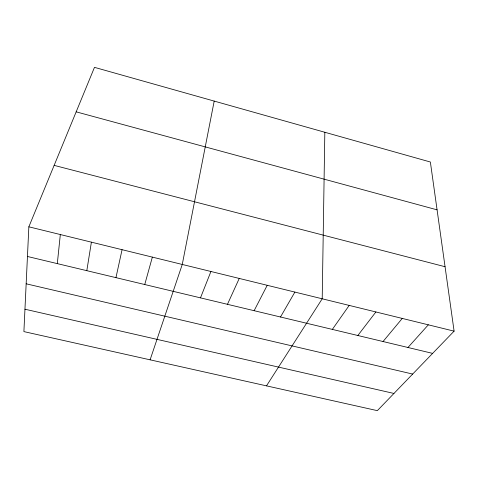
<?xml version="1.0" encoding="UTF-8"?>
<svg xmlns="http://www.w3.org/2000/svg" width="478" height="478" viewBox="0 0 478 478"><rect width="100%" height="100%" fill="white"/><g stroke="black" fill="none" stroke-linecap="round" stroke-linejoin="round"><path stroke-width="0.72" d="M324.831 132.269L322.208 298.786L266.497 385.86M28.853 226.817L23.9 331.607L377.339 410.65L454.1 331.146L430.367 162.012L94.483 67.35L28.853 226.817L454.1 331.146M57.312 263.617L60.324 234.537M86.811 270.673L91.394 242.161M214.198 101.091L182.261 264.454L150.098 359.826M115.951 277.646L122.069 249.683M144.744 284.529L152.357 257.116M200.485 297.866L210.929 271.486M227.456 304.319L239.251 278.435M254.129 310.694L267.232 285.3M280.496 317.004L294.884 292.082M332.341 329.402L349.203 305.412M357.831 335.502L375.887 311.961M383.039 341.531L402.261 318.432M407.967 347.494L428.33 324.825M24.958 309.218L393.95 393.454M26.159 283.801L412.663 374.065M27.449 256.477L432.626 353.391M54.139 165.37L445.06 266.724M76.169 111.84L437.077 209.842"/></g></svg>
